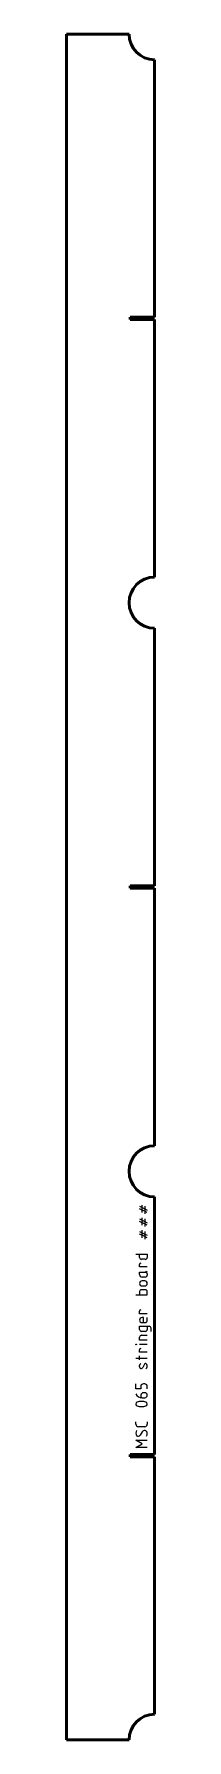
# Model space of a CAD drawing. Header units: millimetres. Extents: x -31 to 47, y -1500 to 0.
import ezdxf

# ---------------------------------------------------------------- set-up
doc = ezdxf.new("R2010")
doc.units = ezdxf.units.MM
doc.layers.add('IV_MARK_SURFACE', color=2, linetype='Continuous', lineweight=25)
doc.layers.add('IV_OUTER_PROFILE', color=7, linetype='Continuous', lineweight=50)

msp = doc.modelspace()

# ---------------------------------------------------------------- linework, layer by layer
at = {"layer": 'IV_MARK_SURFACE'}
for p, q in [((33.6, -1030.8), (35.8, -1031.9)), ((35.8, -1034.1), (33.6, -1033)), ((35.8, -1031.9), (35.8, -1029.7)), ((35.8, -1031.9), (38.1, -1033)), ((35.8, -1034.1), (35.8, -1031.9)), ((38.1, -1035.2), (35.8, -1034.1)), ((35.8, -1036.3), (35.8, -1034.1)), ((38.1, -1030.8), (38.1, -1033)), ((38.1, -1033), (38.1, -1035.2)), ((38.1, -1033), (40.3, -1034.1)), ((33.6, -1041.9), (35.8, -1043)), ((35.8, -1045.2), (33.6, -1044.1)), ((35.8, -1043), (35.8, -1040.8)), ((35.8, -1043), (38.1, -1044.1)), ((35.8, -1045.2), (35.8, -1043)), ((38.1, -1046.3), (35.8, -1045.2)), ((35.8, -1047.4), (35.8, -1045.2)), ((40.3, -1036.3), (38.1, -1035.2)), ((38.1, -1035.2), (38.1, -1037.4)), ((38.1, -1041.9), (38.1, -1044.1)), ((38.1, -1044.1), (38.1, -1046.3)), ((38.1, -1044.1), (40.3, -1045.2)), ((40.3, -1047.4), (38.1, -1046.3)), ((38.1, -1046.3), (38.1, -1048.6)), ((33.6, -1053), (35.8, -1054.1)), ((35.8, -1056.3), (33.6, -1055.2)), ((35.8, -1054.1), (35.8, -1051.9)), ((35.8, -1054.1), (38.1, -1055.2)), ((35.8, -1056.3), (35.8, -1054.1)), ((38.1, -1057.4), (35.8, -1056.3)), ((35.8, -1058.6), (35.8, -1056.3)), ((38.1, -1053), (38.1, -1055.2)), ((38.1, -1055.2), (38.1, -1057.4)), ((38.1, -1055.2), (40.3, -1056.3)), ((40.3, -1058.6), (38.1, -1057.4)), ((38.1, -1057.4), (38.1, -1059.7)), ((30.3, -1073), (33.6, -1073)), ((33.6, -1073), (40.3, -1073)), ((33.6, -1075.8), (33.6, -1073)), ((38.6, -1077.4), (35.3, -1077.4)), ((40.3, -1073), (40.3, -1075.8)), ((33.6, -1084.1), (33.6, -1081.9)), ((40.3, -1084.1), (33.6, -1084.1)), ((33.6, -1088.6), (38.6, -1088.6)), ((33.6, -1090.8), (33.6, -1088.6)), ((38.6, -1093), (35.8, -1093)), ((38.6, -1088.6), (39.2, -1088.6)), ((40.3, -1090.2), (40.3, -1091.3)), ((30.3, -1108.6), (33.6, -1108.6)), ((33.6, -1105.8), (33.6, -1108.6)), ((33.6, -1108.6), (40.3, -1108.6)), ((38.6, -1104.1), (35.3, -1104.1)), ((38.1, -1096.3), (35.8, -1096.3)), ((35.8, -1100.8), (38.1, -1100.8)), ((40.3, -1108.6), (40.3, -1105.8)), ((33.6, -1125.2), (33.6, -1123)), ((40.3, -1125.2), (33.6, -1125.2)), ((33.6, -1136.3), (40.3, -1136.3)), ((33.6, -1139.1), (33.6, -1136.3)), ((37, -1128.6), (35.8, -1128.6)), ((35.8, -1133), (37, -1133)), ((37, -1133), (37, -1128.6)), ((37, -1133), (38.6, -1133)), ((40.3, -1131.3), (40.3, -1128.6)), ((40.3, -1136.3), (40.3, -1139.1)), ((40.3, -1136.3), (42, -1136.3)), ((43.6, -1138), (43.6, -1140.8)), ((33.6, -1148.6), (33.6, -1145.8)), ((40.3, -1148.6), (33.6, -1148.6)), ((40.3, -1152.2), (33.6, -1152.2)), ((38.6, -1140.8), (35.3, -1140.8)), ((35.3, -1144.1), (40.3, -1144.1)), ((33.6, -1164.7), (30.3, -1164.7)), ((33.6, -1159.1), (33.6, -1156.9)), ((40.3, -1159.1), (33.6, -1159.1)), ((33.6, -1164.7), (33.6, -1162.4)), ((40.3, -1164.7), (33.6, -1164.7)), ((33.6, -1165.8), (33.6, -1164.7)), ((39.2, -1169.1), (38.6, -1169.1)), ((33.6, -1171.9), (33.6, -1170.8)), ((35.3, -1173.6), (34.7, -1173.6)), ((37.5, -1170.2), (36.4, -1172.4)), ((40.3, -1171.9), (40.3, -1170.8)), ((30.3, -1191.3), (30.3, -1186.9)), ((34.7, -1191.3), (30.3, -1191.3)), ((34.7, -1188.6), (34.7, -1191.3)), ((34.7, -1196.9), (34.7, -1198.6)), ((35.8, -1199.1), (38.1, -1199.1)), ((38.1, -1186.9), (37, -1186.9)), ((38.1, -1194.7), (37, -1194.7)), ((40.3, -1191.3), (40.3, -1188.6)), ((30.3, -1222.4), (30.3, -1220.2)), ((38.1, -1224.7), (32.5, -1224.7)), ((35.8, -1229.1), (34.2, -1231.9)), ((40.3, -1220.2), (40.3, -1222.4)), ((35.8, -1239.7), (30.3, -1236.3)), ((30.3, -1236.3), (40.3, -1236.3)), ((30.3, -1243), (35.8, -1239.7)), ((40.3, -1243), (30.3, -1243))]:
    msp.add_line(p, q, dxfattribs=at)
msp.add_circle((30.6, -1152.2), 0.278, dxfattribs=at)
for centre, radius, start, end in [((35.3, -1075.8), 1.67, 180, 270), ((38.6, -1075.8), 1.67, 270, 0), ((34.7, -1081.9), 1.11, 90, 180), ((35.8, -1090.8), 2.22, 180, 270), ((38.6, -1090.2), 1.67, 0, 90), ((38.6, -1091.3), 1.67, 270, 0), ((39.2, -1087.4), 1.11, 270, 0), ((35.8, -1098.6), 2.22, 90, 270), ((35.3, -1105.8), 1.67, 90, 180), ((38.1, -1098.6), 2.22, 270, 90), ((38.6, -1105.8), 1.67, 0, 90), ((34.7, -1123), 1.11, 90, 180), ((35.8, -1130.8), 2.22, 90, 270), ((35.3, -1139.1), 1.67, 180, 270), ((38.6, -1131.3), 1.67, 270, 0), ((38.6, -1139.1), 1.67, 270, 0), ((42, -1138), 1.67, 0, 90), ((35.3, -1145.8), 1.67, 90, 180), ((34.7, -1156.9), 1.11, 90, 180), ((35.4, -1170.8), 1.82, 112.9942, 179.6256), ((39.4, -1171), 2, 111.8601, 158.1399), ((38.5, -1170.8), 1.82, 0.3744, 67.0058), ((35.4, -1171.9), 1.82, 180.3744, 247.0058), ((34.5, -1171.7), 2, 291.8601, 338.1399), ((38.5, -1171.9), 1.82, 292.9942, 359.6256), ((35.5, -1193.3), 5.77, 204.8942, 273.1783), ((37, -1189.3), 2.38, 91.0861, 162.6537), ((37, -1196.9), 2.22, 90, 180), ((38, -1189.3), 2.38, 17.3463, 88.9139), ((38.1, -1196.9), 2.22, 270, 90), ((32.1, -1204.7), 1.8, 112.4119, 247.5881), ((35.3, -1216.4), 14, 73.8661, 106.1339), ((35.3, -1192.9), 14, 253.8661, 286.1339), ((38.5, -1204.7), 1.81, 293.0373, 66.9627), ((32.5, -1222.4), 2.22, 180, 270), ((35, -1230.2), 4.69, 151.7153, 208.2847), ((37.9, -1230.3), 2.39, 2.3685, 149.559), ((38.1, -1222.4), 2.22, 270, 0), ((32.3, -1230.8), 2.21, 229.6263, 329.2984), ((36.6, -1230.9), 3.74, 326.4174, 10.9627)]:
    msp.add_arc(centre, radius, start, end, dxfattribs=at)
at = {"layer": 'IV_OUTER_PROFILE'}
for p, q in [((24.3, 0), (-31, 0)), ((-31, 0), (-31, -1500)), ((46.8, -22.5), (46.8, -249)), ((25.2, -249), (46.8, -249)), ((25.2, -251), (25.2, -249)), ((46.8, -251), (25.2, -251)), ((46.8, -251), (46.8, -477.5)), ((46.8, -522.5), (46.8, -749)), ((25.2, -749), (46.8, -749)), ((25.2, -751), (25.2, -749)), ((46.8, -751), (25.2, -751)), ((46.8, -751), (46.8, -977.5)), ((46.8, -1022.5), (46.8, -1249)), ((25.2, -1249), (46.8, -1249)), ((25.2, -1251), (25.2, -1249)), ((46.8, -1251), (25.2, -1251)), ((46.8, -1251), (46.8, -1477.5)), ((24.3, -1500), (-31, -1500))]:
    msp.add_line(p, q, dxfattribs=at)
for centre, start, end in [((46.8, 0), 180, 270), ((46.8, -500), 90, 270), ((46.8, -1000), 90, 270), ((46.8, -1500), 90, 180)]:
    msp.add_arc(centre, 22.5, start, end, dxfattribs=at)

doc.saveas('drawing.dxf')
